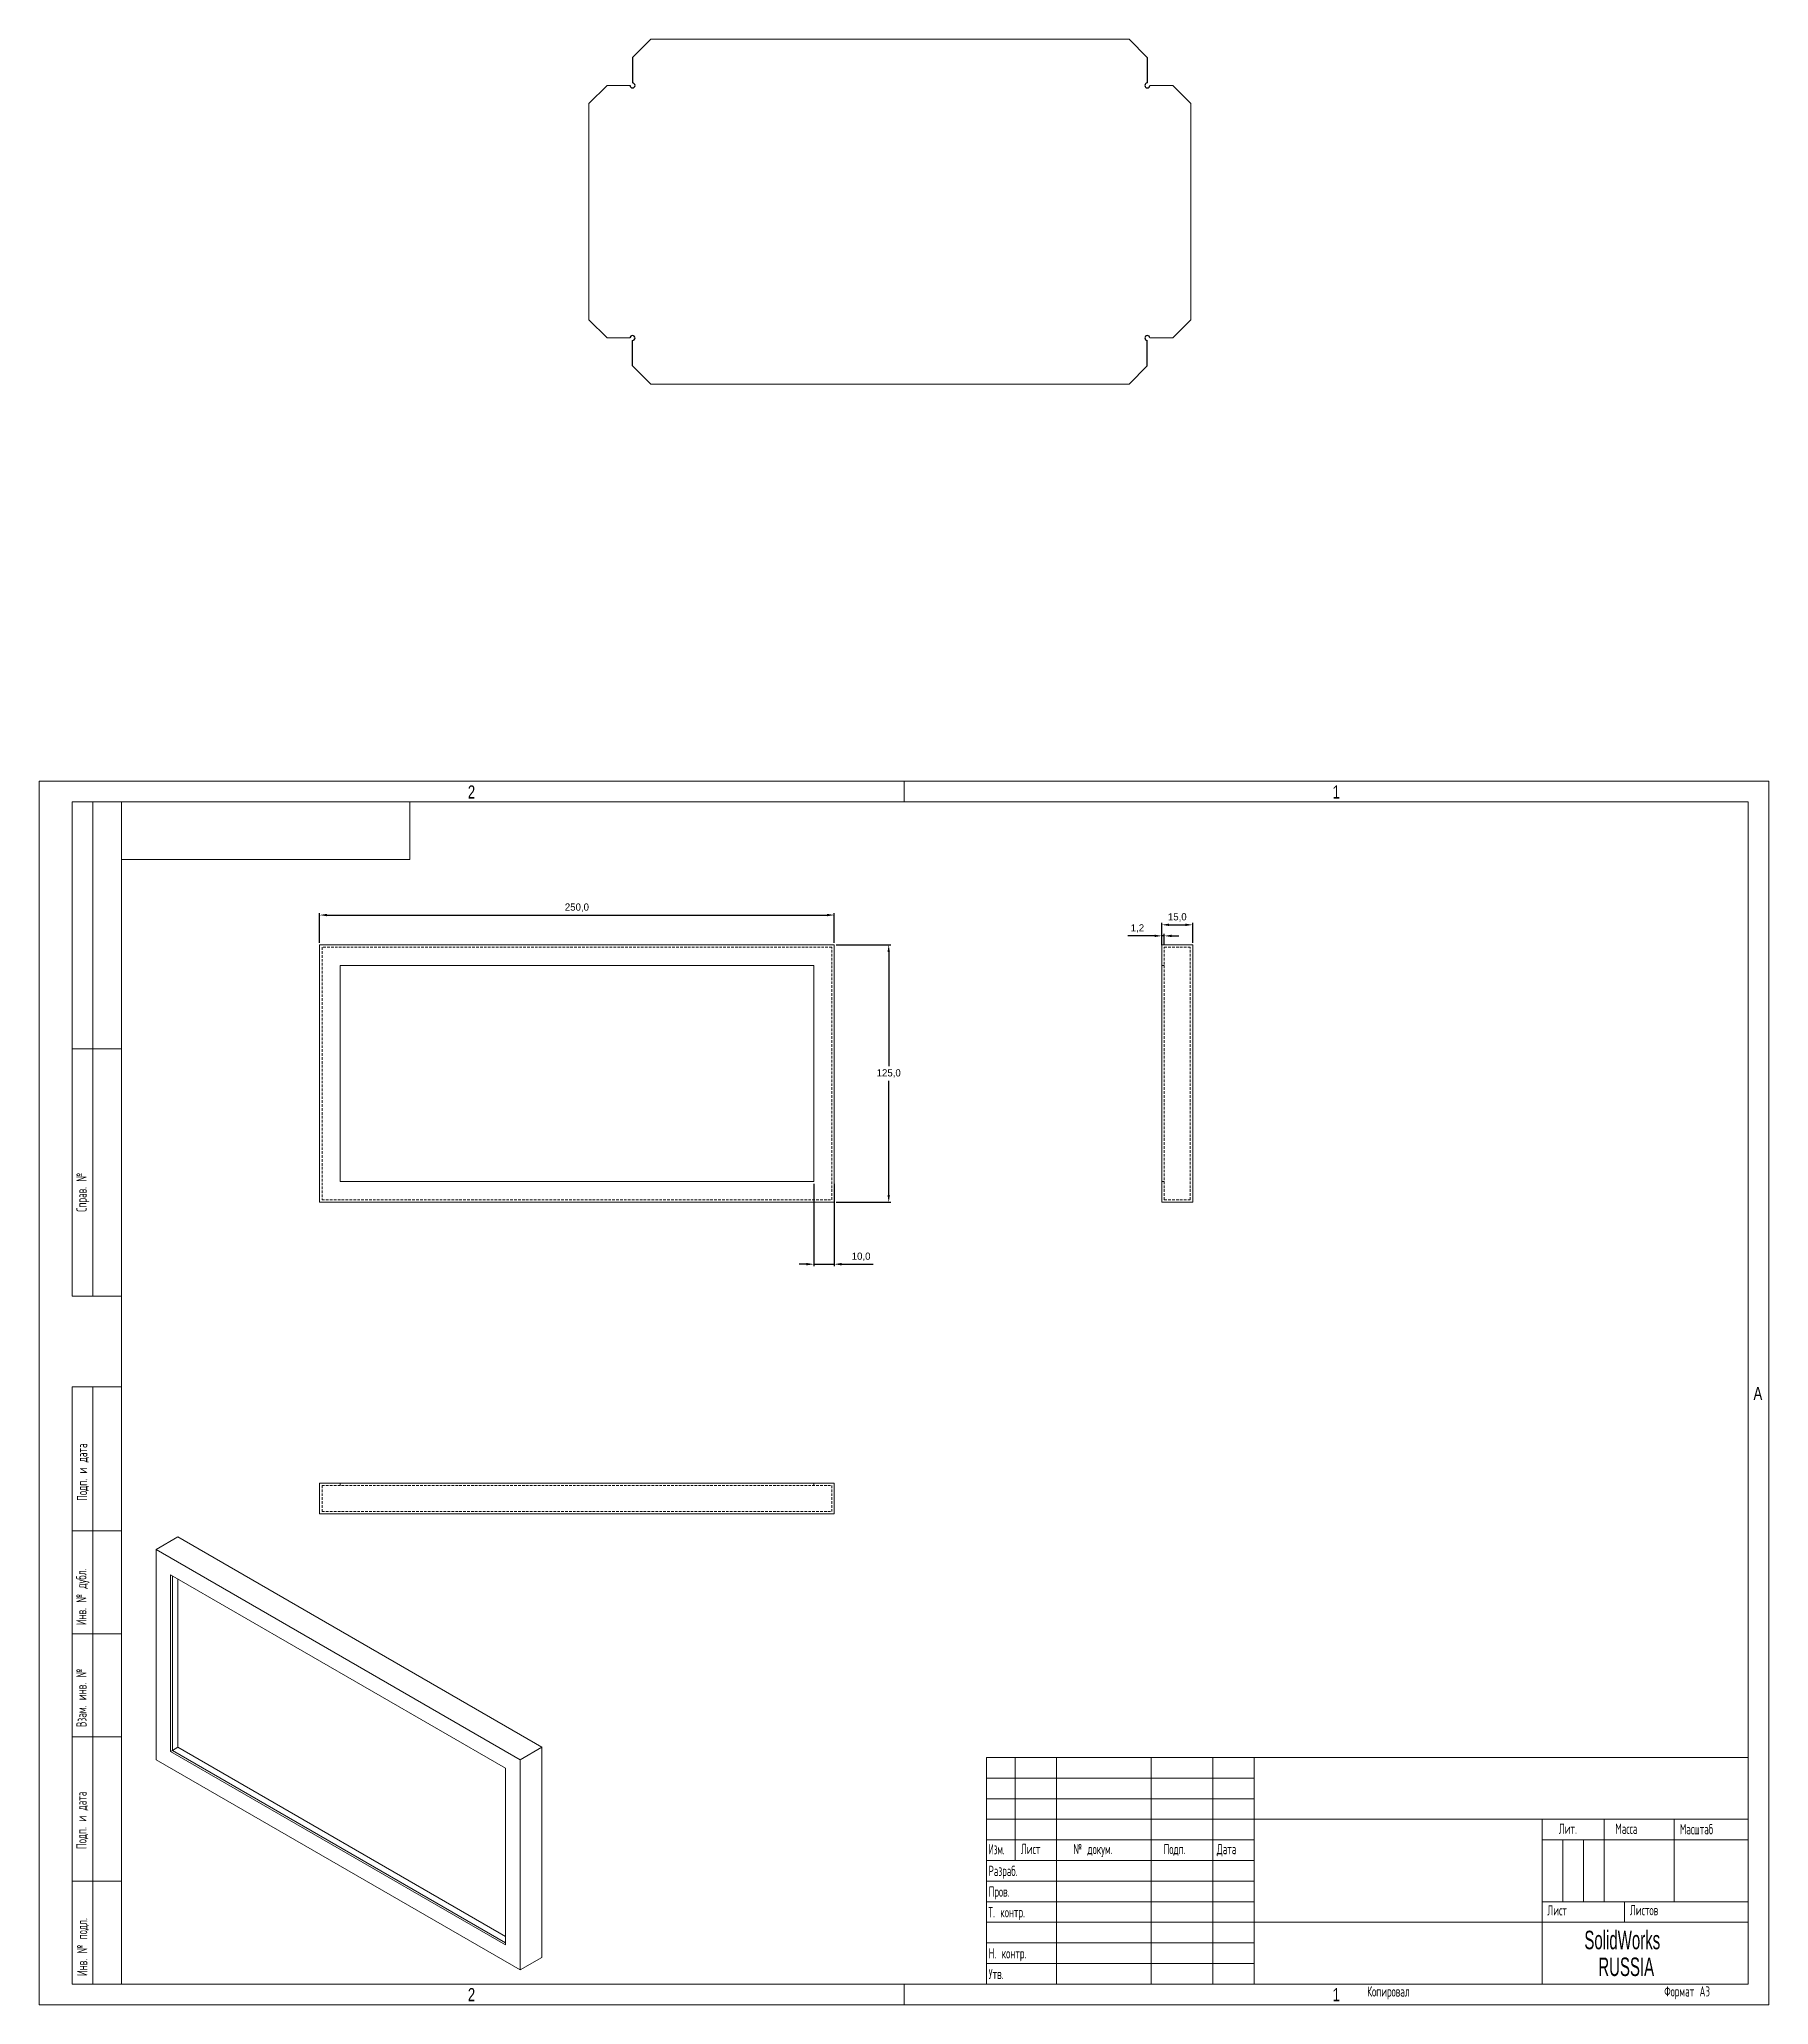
# Model space of a CAD drawing. Header units: millimetres. Extents: x -272 to 568, y -156 to 798.
import ezdxf

# ---------------------------------------------------------------- set-up
doc = ezdxf.new("R2010")
doc.units = ezdxf.units.MM
doc.header["$PDSIZE"] = -1
doc.linetypes.add('HIDDEN', pattern=[1.905, 1.27, -0.635])
doc.layers.add('bz', color=3, linetype='Continuous')
doc.layers.add('ОСЕВЫЕ', color=7, linetype='Continuous')
doc.styles.add('SLDTEXTSTYLE0', font='TXT', dxfattribs={"width": 0.605, "bigfont": 'bigfont'})
doc.styles.add('SLDTEXTSTYLE1', font='TXT', dxfattribs={"width": 0.55152, "bigfont": 'bigfont'})
doc.styles.add('SLDTEXTSTYLE2', font='TXT', dxfattribs={"width": 0.605})
doc.styles.add('SLDTEXTSTYLE3', font='TXT', dxfattribs={"width": 0.75})
doc.dimstyles.new('自用', dxfattribs={"dimtxt": 3.5, "dimasz": 3.556, "dimexe": 1, "dimexo": 1, "dimgap": 1.524, "dimtad": 1, "dimtih": 1, "dimtoh": 1, "dimdec": 1, "dimzin": 0, "dimtxsty": 'Standard', "dimcen": 2.5, "dimazin": 0, "dimtfac": 1, "dimtdec": 1, "dimtmove": 0, "dimatfit": 3, "dimfxl": 0, "dimtzin": 0, "dimarcsym": 0})

# ---------------------------------------------------------------- blocks, each defined once
blk = doc.blocks.new('SW_NOTE_0')
at = {"color": 0, "linetype": 'Continuous', "lineweight": 0, "char_height": 4.5, "attachment_point": 1, "style": 'SLDTEXTSTYLE2'}
for s, insert in [('SolidWorks', (0, 5.8)), ('RUSSIA', (3.38, -0.7))]:
    blk.add_mtext(s, dxfattribs=dict(at, insert=insert))
blk = doc.blocks.new('*D2')
at = {"layer": 'bz', "color": 0, "lineweight": -2, "transparency": 16777216}
for p, q in [((-135.47, 359.88), (-135.47, 374.31)), ((-131.91, 373.31), (110.98, 373.31)), ((114.53, 359.88), (114.53, 374.31))]:
    blk.add_line(p, q, dxfattribs=at)
at = {"layer": 'bz', "color": 0, "transparency": 16777216}
for points in [[(-131.91, 373.9), (-131.91, 372.72), (-135.47, 373.31)], [(110.98, 373.9), (110.98, 372.72), (114.53, 373.31)]]:
    blk.add_solid(points, dxfattribs=at)
at = {"layer": 'Defpoints', "color": 0, "transparency": 16777216}
for p in [(114.53, 373.31), (-135.47, 358.88), (114.53, 358.88)]:
    blk.add_point(p, dxfattribs=at)
at = {"layer": 'bz', "color": 0, "transparency": 16777216, "insert": (-10.47, 376.88), "char_height": 3.5, "attachment_point": 5}
blk.add_mtext('250,0', dxfattribs=at)
blk = doc.blocks.new('*D3')
at = {"layer": 'bz', "color": 0, "lineweight": -2, "transparency": 16777216}
for p, q in [((115.53, 358.88), (141.97, 358.88)), ((140.97, 355.32), (140.97, 299.94)), ((140.97, 237.43), (140.97, 292.81)), ((115.53, 233.88), (141.97, 233.88))]:
    blk.add_line(p, q, dxfattribs=at)
at = {"layer": 'bz', "color": 0, "transparency": 16777216}
for points in [[(140.37, 355.32), (141.56, 355.32), (140.97, 358.88)], [(140.37, 237.43), (141.56, 237.43), (140.97, 233.88)]]:
    blk.add_solid(points, dxfattribs=at)
at = {"layer": 'Defpoints', "color": 0, "transparency": 16777216}
for p in [(114.53, 358.88), (114.53, 233.88), (140.97, 233.88)]:
    blk.add_point(p, dxfattribs=at)
at = {"layer": 'bz', "color": 0, "transparency": 16777216, "insert": (140.97, 296.38), "char_height": 3.5, "attachment_point": 5}
blk.add_mtext('125,0', dxfattribs=at)
blk = doc.blocks.new('*D4')
at = {"layer": 'bz', "color": 0, "lineweight": -2, "transparency": 16777216}
for p, q in [((273.63, 359.88), (273.63, 369.57)), ((277.18, 368.57), (285.07, 368.57)), ((288.63, 359.88), (288.63, 369.57))]:
    blk.add_line(p, q, dxfattribs=at)
at = {"layer": 'bz', "color": 0, "transparency": 16777216}
for points in [[(277.18, 369.16), (277.18, 367.98), (273.63, 368.57)], [(285.07, 369.16), (285.07, 367.98), (288.63, 368.57)]]:
    blk.add_solid(points, dxfattribs=at)
at = {"layer": 'Defpoints', "color": 0, "transparency": 16777216}
for p in [(288.63, 368.57), (273.63, 358.88), (288.63, 358.88)]:
    blk.add_point(p, dxfattribs=at)
at = {"layer": 'bz', "color": 0, "transparency": 16777216, "insert": (281.13, 372.14), "char_height": 3.5, "attachment_point": 5}
blk.add_mtext('15,0', dxfattribs=at)
blk = doc.blocks.new('*D5')
at = {"layer": 'bz', "color": 0, "lineweight": -2, "transparency": 16777216}
for p, q in [((270.07, 363.21), (257.05, 363.21)), ((273.63, 358.68), (273.63, 364.21)), ((274.83, 363.21), (273.63, 363.21)), ((274.83, 358.68), (274.83, 364.21)), ((278.38, 363.21), (281.94, 363.21))]:
    blk.add_line(p, q, dxfattribs=at)
at = {"layer": 'bz', "color": 0, "transparency": 16777216}
for points in [[(270.07, 363.8), (270.07, 362.61), (273.63, 363.21)], [(278.38, 363.8), (278.38, 362.61), (274.83, 363.21)]]:
    blk.add_solid(points, dxfattribs=at)
at = {"layer": 'Defpoints', "color": 0, "transparency": 16777216}
for p in [(273.63, 363.21), (273.63, 357.68), (274.83, 357.68)]:
    blk.add_point(p, dxfattribs=at)
at = {"layer": 'bz', "color": 0, "transparency": 16777216, "insert": (261.78, 366.77), "char_height": 3.5, "attachment_point": 5}
blk.add_mtext('1,2', dxfattribs=at)
blk = doc.blocks.new('*D6')
at = {"layer": 'bz', "color": 0, "lineweight": -2, "transparency": 16777216}
for p, q in [((104.53, 242.88), (104.53, 202.81)), ((114.53, 242.88), (114.53, 202.81)), ((100.98, 203.81), (97.42, 203.81)), ((104.53, 203.81), (114.53, 203.81)), ((118.09, 203.81), (133.44, 203.81))]:
    blk.add_line(p, q, dxfattribs=at)
at = {"layer": 'bz', "color": 0, "transparency": 16777216}
for points in [[(100.98, 204.4), (100.98, 203.22), (104.53, 203.81)], [(118.09, 204.4), (118.09, 203.22), (114.53, 203.81)]]:
    blk.add_solid(points, dxfattribs=at)
at = {"layer": 'Defpoints', "color": 0, "transparency": 16777216}
for p in [(104.53, 243.88), (114.53, 243.88), (114.53, 203.81)]:
    blk.add_point(p, dxfattribs=at)
at = {"layer": 'bz', "color": 0, "transparency": 16777216, "insert": (127.55, 207.38), "char_height": 3.5, "attachment_point": 5}
blk.add_mtext('10,0', dxfattribs=at)

msp = doc.modelspace()

# ---------------------------------------------------------------- linework, layer by layer
at = {"color": 0, "linetype": 'Continuous', "lineweight": 15}
for p, q in [((257.76, 798.49), (25.36, 798.49)), ((15.36, 776.09), (4.16, 776.09)), ((278.96, 776.09), (267.76, 776.09)), ((-4.64, 767.29), (-4.64, 662.29)), ((287.76, 662.29), (287.76, 767.29)), ((4.16, 653.49), (15.36, 653.49)), ((267.76, 653.49), (278.96, 653.49)), ((25.36, 631.09), (257.76, 631.09))]:
    msp.add_line(p, q, dxfattribs=at)
at = {"color": 7, "linetype": 'Continuous', "lineweight": 15}
for p, q in [((-255.6, 188.3), (-255.6, 428.3)), ((-231.6, 428.3), (-255.6, 428.3)), ((-255.6, 188.3), (-255.6, 428.3)), ((-245.6, 188.3), (-245.6, 428.3)), ((-245.6, 188.3), (-245.6, 428.3)), ((-231.6, 428.3), (-231.6, -145.7)), ((558.4, 428.3), (-231.6, 428.3)), ((-231.6, 428.3), (-231.6, -145.7)), ((-91.6, 400.3), (-91.6, 428.3)), ((558.4, -145.7), (558.4, 428.3)), ((-231.6, 400.3), (-91.6, 400.3)), ((-135.47, 358.88), (-135.47, 233.88)), ((114.53, 358.88), (-135.47, 358.88)), ((114.53, 233.88), (114.53, 358.88)), ((273.63, 233.88), (273.63, 358.88)), ((273.63, 358.88), (288.63, 358.88)), ((288.63, 233.88), (288.63, 358.88)), ((-125.47, 348.88), (-125.47, 243.88)), ((104.53, 348.88), (-125.47, 348.88)), ((104.53, 243.88), (104.53, 348.88)), ((-255.6, 308.3), (-231.6, 308.3)), ((-231.6, 308.3), (-255.6, 308.3)), ((-125.47, 243.88), (104.53, 243.88)), ((-135.47, 233.88), (114.53, 233.88)), ((273.63, 233.88), (288.63, 233.88)), ((-255.6, 188.3), (-231.6, 188.3)), ((-255.6, -145.7), (-255.6, 144.3)), ((-255.6, 144.3), (-231.6, 144.3)), ((-245.6, -145.7), (-245.6, 144.3)), ((-135.47, 97.56), (-135.47, 82.56)), ((-135.47, 97.56), (114.53, 97.56)), ((114.53, 97.56), (114.53, 82.56)), ((-135.47, 82.56), (114.53, 82.56)), ((-231.6, 74.3), (-255.6, 74.3)), ((-214.88, 65.27), (-204.27, 71.39)), ((-27.5, -30.66), (-204.27, 71.39)), ((-38.1, -36.78), (-214.88, 65.27)), ((-214.88, 65.27), (-214.88, -36.8)), ((-45.17, -40.86), (-207.81, 53.02)), ((-207.81, 53.02), (-207.81, -32.71)), ((-206.96, -32.22), (-206.96, 52.53)), ((-204.27, 50.98), (-204.27, -30.67)), ((-231.6, 24.3), (-255.6, 24.3)), ((-231.6, -25.7), (-255.6, -25.7)), ((-214.88, -36.8), (-38.1, -138.85)), ((-206.96, -32.22), (-207.81, -32.71)), ((-207.81, -32.71), (-45.17, -126.6)), ((-206.96, -32.22), (-204.27, -30.67)), ((-45.17, -125.62), (-206.96, -32.22)), ((-204.27, -30.67), (-45.17, -122.52)), ((-38.1, -36.78), (-27.5, -30.66)), ((-38.1, -138.85), (-38.1, -36.78)), ((-27.5, -132.72), (-27.5, -30.66)), ((188.4, -35.7), (558.4, -35.7)), ((188.4, -35.7), (188.4, -145.7)), ((202.4, -85.7), (202.4, -35.7)), ((222.4, -35.7), (222.4, -145.7)), ((268.4, -35.7), (268.4, -145.7)), ((298.4, -35.7), (298.4, -145.7)), ((318.4, -35.7), (318.4, -145.7)), ((-45.17, -126.6), (-45.17, -40.86)), ((318.4, -65.7), (558.4, -65.7)), ((458.4, -65.7), (458.4, -145.7)), ((488.4, -65.7), (488.4, -105.7)), ((522.4, -65.7), (522.4, -105.7)), ((188.4, -75.7), (318.4, -75.7)), ((458.4, -75.7), (558.4, -75.7)), ((188.4, -85.7), (318.4, -85.7)), ((-255.6, -95.7), (-231.6, -95.7)), ((458.4, -105.7), (558.4, -105.7)), ((498.4, -105.7), (498.4, -115.7)), ((318.4, -115.7), (558.4, -115.7)), ((-38.1, -138.85), (-27.5, -132.72)), ((-255.6, -145.7), (-231.6, -145.7)), ((-231.6, -145.7), (558.4, -145.7))]:
    msp.add_line(p, q, dxfattribs=at)
at = {"color": 7, "linetype": 'HIDDEN', "lineweight": 0}
for p, q in [((-134.27, 357.68), (-134.27, 235.08)), ((113.33, 357.68), (-134.27, 357.68)), ((113.33, 235.08), (113.33, 357.68)), ((274.83, 357.68), (287.43, 357.68)), ((274.83, 235.08), (274.83, 357.68)), ((287.43, 235.08), (287.43, 357.68)), ((274.83, 348.88), (273.63, 348.88)), ((274.83, 243.88), (273.63, 243.88)), ((-134.27, 235.08), (113.33, 235.08)), ((274.83, 235.08), (287.43, 235.08)), ((-134.27, 96.36), (-134.27, 83.76)), ((-134.27, 96.36), (113.33, 96.36)), ((-125.47, 96.36), (-125.47, 97.56)), ((104.53, 96.36), (104.53, 97.56)), ((113.33, 96.36), (113.33, 83.76)), ((-134.27, 83.76), (113.33, 83.76))]:
    msp.add_line(p, q, dxfattribs=at)
at = {"color": 7, "linetype": 'Continuous', "lineweight": 0}
for p, q in [((188.4, -45.7), (318.4, -45.7)), ((188.4, -55.7), (318.4, -55.7)), ((188.4, -65.7), (318.4, -65.7)), ((468.4, -75.7), (468.4, -105.7)), ((478.4, -75.7), (478.4, -105.7)), ((188.4, -95.7), (318.4, -95.7)), ((188.4, -105.7), (318.4, -105.7)), ((188.4, -115.7), (318.4, -115.7)), ((188.4, -125.7), (318.4, -125.7)), ((188.4, -135.7), (318.4, -135.7))]:
    msp.add_line(p, q, dxfattribs=at)
at = {"layer": 'bz', "color": 0}
for p, q in [((16.56, 789.69), (25.36, 798.49)), ((266.56, 789.69), (257.76, 798.49)), ((16.56, 789.69), (16.56, 777.29)), ((266.56, 789.69), (266.56, 777.29)), ((4.16, 776.09), (-4.64, 767.29)), ((278.96, 776.09), (287.76, 767.29)), ((4.16, 653.49), (-4.64, 662.29)), ((278.96, 653.49), (287.76, 662.29)), ((16.56, 639.89), (16.56, 652.29)), ((266.56, 639.89), (266.56, 652.29)), ((16.56, 639.89), (25.36, 631.09)), ((266.56, 639.89), (257.76, 631.09))]:
    msp.add_line(p, q, dxfattribs=at)
for centre, start, end in [((16.56, 776.09), 180, 90), ((266.56, 776.09), 90, 0), ((16.56, 653.49), 270, 180), ((266.56, 653.49), 0, 270)]:
    msp.add_arc(centre, 1.2, start, end, dxfattribs=at)
at = {"layer": 'ОСЕВЫЕ', "lineweight": 0}
for p, q in [((-271.6, 438.3), (568.4, 438.3)), ((-271.6, 438.3), (-271.6, -155.7)), ((568.4, 438.3), (568.4, -155.7)), ((-271.6, -155.7), (568.4, -155.7))]:
    msp.add_line(p, q, dxfattribs=at)
at = {"layer": 'ОСЕВЫЕ', "lineweight": 15}
for p, q in [((148.4, 438.3), (148.4, 428.3)), ((148.4, -145.7), (148.4, -155.7))]:
    msp.add_line(p, q, dxfattribs=at)

# ---------------------------------------------------------------- block references
at = {"color": 7, "linetype": 'Continuous', "lineweight": 0, "xscale": 2, "yscale": 2, "zscale": 2}
msp.add_blockref('SW_NOTE_0', (478.87, -131.39), dxfattribs=at)

# ---------------------------------------------------------------- texts
at = {"color": 7, "linetype": 'Continuous', "lineweight": 0}
for s, insert, char_height, attachment_point, style in [('2', (-61.67, 436.24), 6.35, 2, 'SLDTEXTSTYLE3'), ('1', (358.33, 436.24), 6.35, 2, 'SLDTEXTSTYLE3'), ('A', (563.14, 144.24), 6.35, 2, 'SLDTEXTSTYLE3'), ('\\M+1844C\\M+18479\\M+18484.', (466.42, -67.78), 5, 1, 'SLDTEXTSTYLE0'), ('\\M+1844D\\M+18470\\M+18483\\M+18483\\M+18470', (493.92, -67.78), 5, 1, 'SLDTEXTSTYLE0'), ('\\M+1844D\\M+18470\\M+18483\\M+1848A\\M+18484\\M+18470\\M+18471', (525.25, -67.98), 5, 1, 'SLDTEXTSTYLE0'), ('\\M+18449\\M+18478\\M+1847D.', (189.47, -77.7), 5, 1, 'SLDTEXTSTYLE1'), ('\\M+1844C\\M+18479\\M+18483\\M+18484', (205.17, -77.59), 5, 1, 'SLDTEXTSTYLE0'), ('\\M+18782 \\M+18474\\M+18480\\M+1847B\\M+18485\\M+1847D.', (230.64, -77.64), 5, 1, 'SLDTEXTSTYLE0'), ('\\M+18450\\M+18480\\M+18474\\M+18481.', (274.48, -77.65), 5, 1, 'SLDTEXTSTYLE0'), ('\\M+18444\\M+18470\\M+18484\\M+18470', (300.34, -77.63), 5, 1, 'SLDTEXTSTYLE0'), ('\\M+18451\\M+18470\\M+18478\\M+18482\\M+18470\\M+18471.', (189.43, -88.24), 5, 1, 'SLDTEXTSTYLE0'), ('\\M+18450\\M+18482\\M+18480\\M+18472.', (189.51, -98.3), 5, 1, 'SLDTEXTSTYLE0'), ('\\M+18453. \\M+1847B\\M+18480\\M+1847E\\M+18484\\M+18482.', (189.4, -108.3), 5, 1, 'SLDTEXTSTYLE0'), ('\\M+1844C\\M+18479\\M+18483\\M+18484', (460.87, -107.38), 5, 1, 'SLDTEXTSTYLE0'), ('\\M+1844C\\M+18479\\M+18483\\M+18484\\M+18480\\M+18472', (500.99, -107.29), 5, 1, 'SLDTEXTSTYLE0'), ('\\M+1844E. \\M+1847B\\M+18480\\M+1847E\\M+18484\\M+18482.', (189.53, -128.27), 5, 1, 'SLDTEXTSTYLE0'), ('\\M+18454\\M+18484\\M+18472.', (189.5, -138.3), 5, 1, 'SLDTEXTSTYLE0'), ('2', (-61.67, -147.65), 6.35, 2, 'SLDTEXTSTYLE3'), ('1', (358.33, -147.65), 6.35, 2, 'SLDTEXTSTYLE3'), ('\\M+1844B\\M+18480\\M+18481\\M+18479\\M+18482\\M+18480\\M+18472\\M+18470\\M+1847C', (373.32, -146.77), 5, 1, 'SLDTEXTSTYLE0'), ('\\M+18455\\M+18480\\M+18482\\M+1847D\\M+18470\\M+18484 \\M+184403', (517.67, -146.74), 5, 1, 'SLDTEXTSTYLE0')]:
    msp.add_mtext(s, dxfattribs=dict(at, insert=insert, char_height=char_height, attachment_point=attachment_point, style=style))
at = {"color": 7, "linetype": 'Continuous', "lineweight": 0, "char_height": 5, "attachment_point": 1, "rotation": 90, "style": 'SLDTEXTSTYLE0'}
for s, insert in [('\\M+18452\\M+18481\\M+18482\\M+18470\\M+18472. \\M+18782', (-253.6, 229.2)), ('\\M+18450\\M+18480\\M+18474\\M+18481. \\M+18479 \\M+18474\\M+18470\\M+18484\\M+18470', (-253.32, 88.91)), ('\\M+18449\\M+1847E\\M+18472. \\M+18782 \\M+18474\\M+18485\\M+18471\\M+1847C.', (-253.7, 28.54)), ('\\M+18442\\M+18478\\M+18470\\M+1847D. \\M+18479\\M+1847E\\M+18472. \\M+18782', (-253.65, -20.9)), ('\\M+18450\\M+18480\\M+18474\\M+18481. \\M+18479 \\M+18474\\M+18470\\M+18484\\M+18470', (-253.63, -80.12)), ('\\M+18449\\M+1847E\\M+18472. \\M+18782 \\M+18481\\M+18480\\M+18474\\M+1847C.', (-253.29, -141.77))]:
    msp.add_mtext(s, dxfattribs=dict(at, insert=insert))

# ---------------------------------------------------------------- dimensions: what is measured, and where the dimension line sits
at = {"layer": 'bz'}
for base, p1, p2, picture, middle in [((114.53, 373.31), (-135.47, 358.88), (114.53, 358.88), '*D2', (-10.47, 376.88)), ((288.63, 368.57), (273.63, 358.88), (288.63, 358.88), '*D4', (281.13, 372.14)), ((273.63, 363.21), (274.83, 357.68), (273.63, 357.68), '*D5', (261.78, 366.77)), ((114.53, 203.81), (104.53, 243.88), (114.53, 243.88), '*D6', (127.55, 207.38))]:
    dim = msp.add_linear_dim(base=base, p1=p1, p2=p2, dimstyle='自用', dxfattribs=at)
    dim.commit()
    dim.dimension.update_dxf_attribs({"geometry": picture, "text_midpoint": middle})
dim = msp.add_linear_dim(base=(140.97, 233.88), p1=(114.53, 358.88), p2=(114.53, 233.88), angle=90, dimstyle='自用', dxfattribs=at)
dim.commit()
dim.dimension.update_dxf_attribs({"geometry": '*D3', "text_midpoint": (140.97, 296.38)})

doc.saveas('drawing.dxf')
